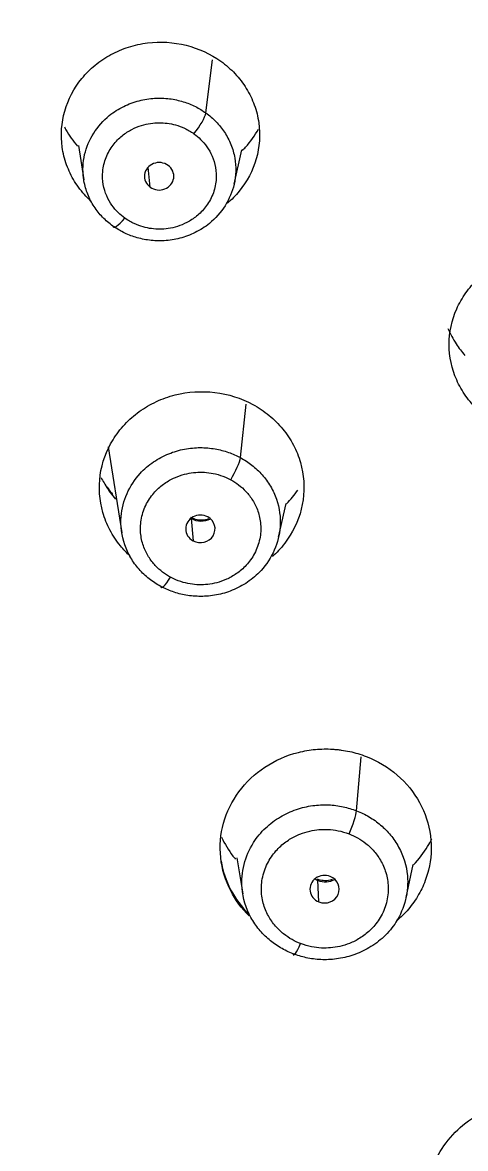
# Model space of a CAD drawing. Extents: x 1777 to 3131, y 3495 to 4487.
# Drawn here: x 2221.8 to 2228.59, y 4072.56 to 4089.8 of the extents above; entities that cross this region are included whole.
import ezdxf

# ---------------------------------------------------------------- set-up
doc = ezdxf.new("R2010")
doc.units = 0
doc.header["$LTSCALE"] = 30
doc.header["$MEASUREMENT"] = 0
doc.layers.add('\\M+5B3DF\\M+5B4E7\\M+5CFDF', color=3, linetype='CONTINUOUS', lineweight=9)

msp = doc.modelspace()

# ---------------------------------------------------------------- linework, layer by layer
at = {"layer": '\\M+5B3DF\\M+5B4E7\\M+5CFDF', "color": 0, "lineweight": -3}
for p, q in [((2224.613, 4088.417), (2224.717, 4089.231)), ((2222.658, 4087.918), (2222.742, 4087.391)), ((2225.047, 4087.327), (2225.164, 4087.851)), ((2223.759, 4087.28), (2223.729, 4087.588)), ((2225.143, 4083.14), (2225.23, 4083.96)), ((2223.114, 4083.307), (2223.324, 4081.987)), ((2225.729, 4081.923), (2225.842, 4082.44)), ((2224.383, 4082.21), (2224.39, 4082.206)), ((2224.39, 4082.206), (2224.416, 4081.866)), ((2226.923, 4077.734), (2226.992, 4078.561)), ((2225.09, 4077.012), (2225.179, 4076.463)), ((2227.683, 4076.406), (2227.792, 4076.911)), ((2226.347, 4076.338), (2226.329, 4076.669))]:
    msp.add_line(p, q, dxfattribs=at)
for centre, major_axis, ratio, start_param, end_param in [((2224.431, 4088.205), (0.175, 0.244), 0.217098, 4.418329, 5.900506), ((2223.897, 4087.447), (0.225, 0), 0.934291, 0.915033, 4.056626), ((2223.897, 4087.447), (0.225, 0), 0.934291, 4.056626, 7.198219), ((2223.37, 4086.913), (-0.175, -0.244), 0.217098, 6.040133, 7.559921), ((2224.994, 4082.908), (0.142, 0.264), 0.178311, 4.393118, 5.872108), ((2224.529, 4082.049), (0.225, 0), 0.934362, 1.045645, 4.187238), ((2224.529, 4082.049), (0.225, 0), 0.934362, 4.187238, 7.32883), ((2224.54, 4082.446), (-0.299, 0.009), 0.927231, 1.074532, 2.097954), ((2224.071, 4081.415), (-0.142, -0.264), 0.178311, 6.011734, 7.534711), ((2226.809, 4077.487), (0.108, 0.28), 0.136474, 4.373342, 5.849145), ((2226.449, 4077.177), (1.619, -0.041), 0.925657, 3.313486, 3.923425), ((2226.433, 4076.532), (0.225, 0), 0.934459, 1.176433, 4.318026), ((2226.443, 4076.923), (-0.298, 0.008), 0.925657, 1.031892, 1.201785), ((2226.433, 4076.532), (0.225, 0), 0.934459, 4.318026, 7.459618), ((2226.214, 4076.405), (-0.108, -0.28), 0.136474, 2.847178, 3.143729), ((2226.443, 4076.923), (-0.298, 0.008), 0.925657, 1.201785, 2.113287), ((2226.064, 4075.807), (-0.108, -0.28), 0.136474, 5.988771, 7.514935)]:
    msp.add_ellipse(centre, major_axis=major_axis, ratio=ratio, start_param=start_param, end_param=end_param, dxfattribs=at)
for points, knots in [([(2224.769, 4003.327), (2224.719, 4007.271), (2224.647, 4011.214), (2224.499, 4017.123), (2224.444, 4019.092), (2224.321, 4023.027), (2224.256, 4024.993), (2224.065, 4028.918), (2223.932, 4030.879), (2223.425, 4034.765), (2223.055, 4036.692), (2222.249, 4039.51), (2221.939, 4040.436), (2221.231, 4042.251), (2220.831, 4043.138), (2219.911, 4044.846), (2219.389, 4045.665), (2218.243, 4047.226), (2217.619, 4047.97), (2216.299, 4049.381), (2215.6, 4050.047), (2214.134, 4051.298), (2213.366, 4051.884), (2211.774, 4052.98), (2210.949, 4053.489), (2209.256, 4054.442), (2208.389, 4054.887), (2205.766, 4056.176), (2203.982, 4056.976), (2201.366, 4058.269), (2200.504, 4058.716), (2198.808, 4059.653), (2197.972, 4060.144), (2196.346, 4061.184), (2195.555, 4061.733), (2194.042, 4062.905), (2193.32, 4063.53), (2191.272, 4065.511), (2190.061, 4066.969), (2188.49, 4069.298), (2188.006, 4070.099), (2187.099, 4071.729), (2186.677, 4072.56), (2185.498, 4075.087), (2184.825, 4076.818), (2183.66, 4080.332), (2183.172, 4082.116), (2182.351, 4085.717), (2182.018, 4087.532), (2181.476, 4091.18), (2181.264, 4093.013), (2180.928, 4096.684), (2180.805, 4098.523), (2180.54, 4104.046), (2180.497, 4107.734), (2180.652, 4113.26), (2180.736, 4115.102), (2180.976, 4118.78), (2181.133, 4120.617), (2181.54, 4124.282), (2181.789, 4126.11), (2182.414, 4129.745), (2182.793, 4131.553), (2183.732, 4135.125), (2184.29, 4136.891), (2185.643, 4140.341), (2186.432, 4142.028), (2188.284, 4145.262), (2189.345, 4146.812), (2191.743, 4149.712), (2193.077, 4151.066), (2195.256, 4152.91), (2196.013, 4153.493), (2197.583, 4154.588), (2198.397, 4155.1), (2200.91, 4156.527), (2202.679, 4157.335), (2204.496, 4158.034)], [0, 0, 0, 0, 0.0625, 0.0625, 0.09375, 0.09375, 0.125, 0.125, 0.15625, 0.15625, 0.1875, 0.1875, 0.203125, 0.203125, 0.21875, 0.21875, 0.234375, 0.234375, 0.25, 0.25, 0.265625, 0.265625, 0.28125, 0.28125, 0.296875, 0.296875, 0.3125, 0.3125, 0.34375, 0.34375, 0.359375, 0.359375, 0.375, 0.375, 0.390625, 0.390625, 0.40625, 0.40625, 0.4375, 0.4375, 0.453125, 0.453125, 0.46875, 0.46875, 0.5, 0.5, 0.53125, 0.53125, 0.5625, 0.5625, 0.59375, 0.59375, 0.625, 0.625, 0.6875, 0.6875, 0.71875, 0.71875, 0.75, 0.75, 0.78125, 0.78125, 0.8125, 0.8125, 0.84375, 0.84375, 0.875, 0.875, 0.90625, 0.90625, 0.9375, 0.9375, 0.953125, 0.953125, 0.96875, 0.96875, 1, 1, 1, 1]), ([(2204.955, 4156.425), (2204.79, 4156.36), (2204.446, 4156.225), (2203.912, 4156.007), (2203.339, 4155.764), (2202.57, 4155.424), (2201.698, 4155.011), (2200.43, 4154.358), (2198.96, 4153.51), (2196.968, 4152.174), (2194.932, 4150.519), (2192.999, 4148.6), (2190.974, 4146.226), (2189.056, 4143.42), (2187.439, 4140.273), (2186.505, 4137.999), (2185.91, 4136.343), (2185.393, 4134.775), (2184.823, 4132.76), (2184.287, 4130.495), (2183.847, 4128.263), (2183.235, 4124.545), (2182.703, 4119.758), (2182.333, 4114.003), (2182.173, 4108.105), (2182.255, 4102.707), (2182.512, 4097.765), (2182.825, 4093.949), (2183.279, 4090.119), (2183.901, 4086.309), (2184.652, 4082.938), (2185.448, 4080.081), (2186.211, 4077.79), (2187.013, 4075.713), (2188.043, 4073.364), (2189.422, 4070.721), (2191.225, 4068.028), (2193.116, 4065.826), (2194.878, 4064.176), (2196.449, 4062.949), (2197.628, 4062.142), (2198.71, 4061.454), (2200.052, 4060.654), (2202.173, 4059.509), (2205.109, 4058.092), (2208.063, 4056.732), (2210.633, 4055.411), (2212.249, 4054.473), (2213.431, 4053.706), (2214.261, 4053.126), (2215.043, 4052.539), (2215.909, 4051.846), (2216.998, 4050.903), (2218.03, 4049.974), (2218.876, 4049.178), (2219.557, 4048.512), (2220.632, 4047.377), (2222.063, 4045.433), (2223.239, 4043.129), (2223.978, 4041.193), (2224.454, 4039.732), (2224.779, 4038.576), (2225.09, 4037.321), (2225.317, 4036.293), (2225.498, 4035.366), (2225.584, 4034.876), (2225.615, 4034.696)], [0, 0, 0, 0, 0.003459, 0.007214, 0.011266, 0.015614, 0.023656, 0.030154, 0.043592, 0.057032, 0.077492, 0.095619, 0.111413, 0.140155, 0.164137, 0.183352, 0.190386, 0.20018, 0.217211, 0.233353, 0.24805, 0.264051, 0.310977, 0.347323, 0.383099, 0.432782, 0.458757, 0.485271, 0.511786, 0.538305, 0.564826, 0.582853, 0.599256, 0.614348, 0.6284, 0.651649, 0.674923, 0.693736, 0.709704, 0.72282, 0.733082, 0.737787, 0.748001, 0.763716, 0.784923, 0.811591, 0.827175, 0.841454, 0.848243, 0.854858, 0.861359, 0.867478, 0.876665, 0.889695, 0.894614, 0.899294, 0.908268, 0.925038, 0.946214, 0.958393, 0.965287, 0.976041, 0.981687, 0.990362, 0.996466, 1, 1, 1, 1]), ([(2225.902, 4034.76), (2225.624, 4036.354), (2225.273, 4037.934), (2224.591, 4040.262), (2224.338, 4041.03), (2223.767, 4042.543), (2223.448, 4043.288), (2222.727, 4044.736), (2222.326, 4045.439), (2221.433, 4046.786), (2220.94, 4047.428), (2219.866, 4048.636), (2219.291, 4049.203), (2218.118, 4050.303), (2217.522, 4050.838), (2216.324, 4051.891), (2215.717, 4052.408), (2214.451, 4053.38), (2213.796, 4053.839), (2211.783, 4055.14), (2210.377, 4055.907), (2207.51, 4057.335), (2206.052, 4057.999), (2203.162, 4059.37), (2201.731, 4060.08), (2199.65, 4061.246), (2198.966, 4061.651), (2197.63, 4062.501), (2196.977, 4062.947), (2195.718, 4063.893), (2195.112, 4064.392), (2193.955, 4065.444), (2193.405, 4065.996), (2191.842, 4067.724), (2190.92, 4068.967), (2189.284, 4071.568), (2188.572, 4072.925), (2187.302, 4075.699), (2186.742, 4077.117), (2185.753, 4079.99), (2185.325, 4081.447), (2184.215, 4085.854), (2183.706, 4088.842), (2182.969, 4094.846), (2182.74, 4097.863), (2182.47, 4103.903), (2182.428, 4106.927), (2182.53, 4112.972), (2182.673, 4115.993), (2183.046, 4120.514), (2183.197, 4122.019), (2183.565, 4125.022), (2183.781, 4126.52), (2184.57, 4130.993), (2185.284, 4133.949), (2186.813, 4138.246), (2187.398, 4139.655), (2188.748, 4142.394), (2189.518, 4143.723), (2191.259, 4146.258), (2192.227, 4147.467), (2194.349, 4149.731), (2195.503, 4150.788), (2197.985, 4152.702), (2199.314, 4153.557), (2202.098, 4155.064), (2203.553, 4155.716), (2205.042, 4156.29)], [0, 0, 0, 0, 0.03125, 0.03125, 0.046875, 0.046875, 0.0625, 0.0625, 0.078125, 0.078125, 0.09375, 0.09375, 0.109375, 0.109375, 0.125, 0.125, 0.140625, 0.140625, 0.15625, 0.15625, 0.1875, 0.1875, 0.21875, 0.21875, 0.25, 0.25, 0.265625, 0.265625, 0.28125, 0.28125, 0.296875, 0.296875, 0.3125, 0.3125, 0.34375, 0.34375, 0.375, 0.375, 0.40625, 0.40625, 0.4375, 0.4375, 0.5, 0.5, 0.5625, 0.5625, 0.625, 0.625, 0.6875, 0.6875, 0.71875, 0.71875, 0.75, 0.75, 0.8125, 0.8125, 0.84375, 0.84375, 0.875, 0.875, 0.90625, 0.90625, 0.9375, 0.9375, 0.96875, 0.96875, 1, 1, 1, 1]), ([(2226.12, 4034.761), (2226.084, 4034.971), (2226.011, 4035.392), (2225.888, 4036.024), (2225.755, 4036.654), (2225.613, 4037.276), (2225.467, 4037.882), (2225.317, 4038.469), (2225.164, 4039.04), (2225.007, 4039.595), (2224.846, 4040.131), (2224.682, 4040.638), (2224.523, 4041.105), (2224.37, 4041.527), (2224.227, 4041.908), (2224.092, 4042.255), (2223.964, 4042.574), (2223.84, 4042.87), (2223.718, 4043.152), (2223.596, 4043.424), (2223.471, 4043.692), (2223.342, 4043.958), (2223.21, 4044.222), (2223.075, 4044.483), (2222.938, 4044.741), (2222.797, 4044.999), (2222.652, 4045.255), (2222.505, 4045.51), (2222.353, 4045.763), (2222.197, 4046.013), (2222.036, 4046.259), (2221.866, 4046.504), (2221.683, 4046.756), (2221.483, 4047.021), (2221.263, 4047.305), (2221.018, 4047.61), (2220.747, 4047.936), (2220.448, 4048.281), (2220.125, 4048.636), (2219.785, 4048.989), (2219.438, 4049.333), (2219.091, 4049.664), (2218.743, 4049.989), (2218.392, 4050.31), (2218.038, 4050.631), (2217.684, 4050.952), (2217.331, 4051.269), (2216.984, 4051.576), (2216.647, 4051.871), (2216.32, 4052.149), (2216.004, 4052.412), (2215.694, 4052.663), (2215.388, 4052.904), (2215.081, 4053.139), (2214.77, 4053.371), (2214.456, 4053.599), (2214.138, 4053.823), (2213.819, 4054.043), (2213.498, 4054.26), (2213.17, 4054.475), (2212.826, 4054.694), (2212.456, 4054.923), (2212, 4055.196), (2211.434, 4055.521), (2210.737, 4055.905), (2209.946, 4056.322), (2209.08, 4056.764), (2208.166, 4057.216), (2207.228, 4057.666), (2206.282, 4058.111), (2205.335, 4058.553), (2204.406, 4058.992), (2203.521, 4059.418), (2202.696, 4059.826), (2201.919, 4060.223), (2201.16, 4060.626), (2200.396, 4061.044), (2199.627, 4061.485), (2198.85, 4061.957), (2198.057, 4062.462), (2197.248, 4063.001), (2196.437, 4063.587), (2195.637, 4064.218), (2194.848, 4064.888), (2194.083, 4065.602), (2193.342, 4066.361), (2192.612, 4067.17), (2191.884, 4068.054), (2191.162, 4069.028), (2190.452, 4070.077), (2189.78, 4071.173), (2189.156, 4072.298), (2188.564, 4073.447), (2188.01, 4074.633), (2187.479, 4075.861), (2186.968, 4077.143), (2186.479, 4078.483), (2185.945, 4080.101), (2185.38, 4082.06), (2184.819, 4084.3), (2184.353, 4086.548), (2183.976, 4088.716), (2183.665, 4090.823), (2183.419, 4092.871), (2183.219, 4094.84), (2183.055, 4096.747), (2182.928, 4098.619), (2182.826, 4100.46), (2182.75, 4102.264), (2182.701, 4104.026), (2182.671, 4105.757), (2182.662, 4107.469), (2182.671, 4109.176), (2182.701, 4110.891), (2182.749, 4112.613), (2182.822, 4114.33), (2182.913, 4116.04), (2183.024, 4117.747), (2183.161, 4119.452), (2183.317, 4121.141), (2183.495, 4122.791), (2183.693, 4124.391), (2183.91, 4125.947), (2184.151, 4127.466), (2184.419, 4128.95), (2184.714, 4130.401), (2185.034, 4131.818), (2185.384, 4133.198), (2185.768, 4134.546), (2186.18, 4135.86), (2186.612, 4137.104), (2187.046, 4138.233), (2187.458, 4139.228), (2187.849, 4140.112), (2188.235, 4140.926), (2188.632, 4141.7), (2189.009, 4142.39), (2189.257, 4142.822), (2189.364, 4143.005)], [0, 0, 0, 0, 0.004804, 0.00966, 0.014532, 0.019352, 0.024059, 0.028616, 0.033051, 0.037408, 0.041668, 0.04572, 0.049451, 0.05282, 0.055876, 0.058668, 0.061242, 0.063653, 0.065951, 0.068191, 0.070418, 0.072655, 0.074886, 0.077104, 0.079315, 0.081534, 0.083764, 0.086001, 0.088238, 0.090469, 0.092688, 0.094924, 0.097253, 0.09976, 0.102474, 0.105425, 0.108639, 0.112117, 0.115805, 0.119565, 0.123269, 0.12689, 0.13048, 0.134082, 0.13771, 0.141361, 0.144991, 0.148543, 0.151968, 0.155247, 0.158387, 0.161414, 0.164374, 0.167323, 0.170285, 0.173258, 0.176231, 0.179196, 0.182142, 0.185108, 0.188188, 0.191476, 0.195076, 0.200338, 0.206401, 0.213238, 0.220738, 0.228569, 0.236476, 0.244413, 0.252353, 0.260221, 0.267776, 0.274683, 0.281151, 0.287634, 0.294268, 0.300984, 0.307874, 0.315035, 0.322485, 0.330135, 0.337978, 0.345947, 0.354008, 0.362192, 0.370589, 0.379393, 0.388946, 0.399039, 0.409195, 0.419279, 0.429501, 0.439837, 0.45039, 0.46135, 0.472727, 0.484442, 0.502084, 0.521523, 0.539787, 0.55716, 0.57437, 0.590961, 0.606728, 0.621973, 0.636971, 0.651859, 0.666323, 0.680413, 0.694289, 0.707968, 0.721607, 0.735367, 0.749234, 0.763046, 0.776738, 0.790421, 0.804175, 0.817894, 0.831199, 0.844064, 0.856622, 0.868929, 0.880987, 0.892822, 0.904437, 0.915801, 0.926905, 0.93798, 0.948706, 0.95835, 0.966814, 0.974342, 0.98135, 0.98822, 0.994976, 1, 1, 1, 1]), ([(2226.26, 4034.75), (2226.223, 4034.965), (2226.15, 4035.391), (2226.028, 4036.023), (2225.899, 4036.645), (2225.761, 4037.255), (2225.618, 4037.856), (2225.469, 4038.445), (2225.316, 4039.024), (2225.157, 4039.593), (2224.99, 4040.15), (2224.816, 4040.695), (2224.633, 4041.228), (2224.442, 4041.749), (2224.247, 4042.259), (2224.046, 4042.756), (2223.837, 4043.24), (2223.621, 4043.711), (2223.397, 4044.169), (2223.166, 4044.613), (2222.935, 4045.036), (2222.657, 4045.525), (2222.339, 4046.046), (2221.961, 4046.599), (2221.599, 4047.078), (2221.188, 4047.595), (2220.768, 4048.094), (2220.315, 4048.596), (2219.796, 4049.132), (2219.157, 4049.743), (2218.4, 4050.43), (2217.642, 4051.11), (2217.04, 4051.643), (2216.409, 4052.184), (2215.561, 4052.881), (2214.105, 4053.961), (2212.556, 4054.958), (2211.137, 4055.758), (2210.104, 4056.308), (2209.069, 4056.836), (2208.034, 4057.345), (2207, 4057.839), (2205.972, 4058.321), (2204.953, 4058.8), (2203.947, 4059.282), (2202.955, 4059.77), (2201.981, 4060.268), (2201.026, 4060.778), (2200.091, 4061.302), (2199.181, 4061.846), (2198.295, 4062.408), (2197.431, 4062.983), (2196.599, 4063.582), (2195.805, 4064.21), (2195.043, 4064.857), (2194.319, 4065.528), (2193.636, 4066.221), (2192.986, 4066.931), (2192.371, 4067.654), (2191.795, 4068.393), (2191.254, 4069.143), (2190.742, 4069.9), (2190.261, 4070.663), (2189.81, 4071.432), (2189.386, 4072.202), (2188.983, 4072.973), (2188.604, 4073.743), (2188.248, 4074.513), (2187.911, 4075.28), (2187.591, 4076.043), (2187.288, 4076.803), (2187.002, 4077.558), (2186.733, 4078.309), (2186.479, 4079.054), (2186.073, 4080.316), (2185.564, 4082.097), (2184.995, 4084.399), (2184.529, 4086.685), (2184.144, 4088.949), (2183.826, 4091.189), (2183.574, 4093.4), (2183.365, 4095.581), (2183.202, 4097.73), (2183.078, 4099.847), (2182.984, 4101.931), (2182.927, 4103.98), (2182.896, 4105.996), (2182.891, 4107.977), (2182.914, 4109.924), (2182.958, 4111.836), (2183.03, 4113.712), (2183.124, 4115.553), (2183.238, 4117.358), (2183.377, 4119.127), (2183.536, 4120.86), (2183.718, 4122.556), (2183.923, 4124.215), (2184.15, 4125.837), (2184.403, 4127.42), (2184.687, 4128.964), (2184.998, 4130.468), (2185.336, 4131.931), (2185.707, 4133.352), (2186.11, 4134.728), (2186.541, 4136.062), (2187.005, 4137.349), (2187.499, 4138.588), (2188.016, 4139.783), (2188.562, 4140.927), (2189.089, 4141.919), (2189.436, 4142.528), (2189.582, 4142.777)], [0, 0, 0, 0, 0.004925, 0.009783, 0.014574, 0.019297, 0.023952, 0.028541, 0.033063, 0.03752, 0.041913, 0.04624, 0.050499, 0.054689, 0.058812, 0.062868, 0.06686, 0.070785, 0.074642, 0.078431, 0.082152, 0.085621, 0.091226, 0.096067, 0.100874, 0.104902, 0.111103, 0.115743, 0.120319, 0.128101, 0.135864, 0.143616, 0.151376, 0.154309, 0.162712, 0.17659, 0.19595, 0.204951, 0.213874, 0.222725, 0.231503, 0.240206, 0.248833, 0.257381, 0.265851, 0.274244, 0.282558, 0.290799, 0.298961, 0.307046, 0.315062, 0.322999, 0.330849, 0.338629, 0.346332, 0.353957, 0.361508, 0.368988, 0.376389, 0.383715, 0.39097, 0.398152, 0.405256, 0.412286, 0.419244, 0.426128, 0.432935, 0.439669, 0.44633, 0.452916, 0.459426, 0.465861, 0.472221, 0.478506, 0.484715, 0.503971, 0.522949, 0.541649, 0.560075, 0.578222, 0.596092, 0.613686, 0.631, 0.648038, 0.664796, 0.681277, 0.69748, 0.713404, 0.72905, 0.744417, 0.759504, 0.774315, 0.788846, 0.803099, 0.817073, 0.830767, 0.844184, 0.857321, 0.870177, 0.882754, 0.895053, 0.907072, 0.918809, 0.930269, 0.941449, 0.952348, 0.962971, 0.973314, 0.983372, 0.993153, 1, 1, 1, 1]), ([(2181.382, 4128.803), (2181.346, 4128.602), (2181.125, 4127.313), (2180.555, 4123.432), (2179.696, 4113.907), (2179.663, 4104.037), (2180.267, 4095.527), (2180.68, 4091.666), (2181.197, 4088.116), (2181.82, 4084.881), (2182.523, 4081.965), (2183.284, 4079.37), (2184.069, 4077.094), (2184.844, 4075.132), (2185.703, 4073.201), (2186.703, 4071.227), (2187.924, 4069.152), (2189.292, 4067.187), (2190.82, 4065.358), (2192.487, 4063.678), (2194.286, 4062.167), (2196.187, 4060.829), (2198.235, 4059.577), (2200.305, 4058.452), (2202.27, 4057.478), (2203.902, 4056.714), (2205.479, 4055.984), (2207.129, 4055.209), (2208.969, 4054.288), (2210.812, 4053.257), (2212.628, 4052.069), (2214.397, 4050.707), (2216.119, 4049.121), (2217.65, 4047.404), (2218.895, 4045.711), (2219.784, 4044.249), (2220.547, 4042.76), (2221.216, 4041.194), (2221.812, 4039.502), (2222.261, 4037.97), (2222.592, 4036.615), (2222.834, 4035.445), (2223.062, 4034.164), (2223.297, 4032.549), (2223.525, 4030.369), (2223.697, 4027.703), (2223.827, 4024.551), (2223.978, 4019.741), (2224.121, 4014.144), (2224.224, 4008.636), (2224.276, 4005.268), (2224.298, 4003.736), (2224.303, 4003.327)], [0, 0, 0, 0, 0.004399, 0.028149, 0.08446, 0.210548, 0.240578, 0.268471, 0.294238, 0.317873, 0.339365, 0.358714, 0.375905, 0.390942, 0.403826, 0.421009, 0.438012, 0.454857, 0.471503, 0.487946, 0.504179, 0.520153, 0.535825, 0.553449, 0.568384, 0.580629, 0.590215, 0.603849, 0.617866, 0.632269, 0.647095, 0.662367, 0.67808, 0.695053, 0.709337, 0.720941, 0.729896, 0.74338, 0.755521, 0.766306, 0.775735, 0.783805, 0.790513, 0.802081, 0.816849, 0.834849, 0.856111, 0.88061, 0.932059, 0.969104, 0.991752, 1, 1, 1, 1]), ([(2225.902, 4034.772), (2225.627, 4036.356), (2225.279, 4037.926), (2224.607, 4040.234), (2224.357, 4040.997), (2223.796, 4042.496), (2223.486, 4043.228), (2222.442, 4045.355), (2221.599, 4046.683), (2220.286, 4048.198), (2220.012, 4048.493), (2219.452, 4049.066), (2219.165, 4049.345), (2218.584, 4049.895), (2218.29, 4050.166), (2217.699, 4050.703), (2217.402, 4050.968), (2216.805, 4051.493), (2216.506, 4051.754), (2215.901, 4052.267), (2215.594, 4052.521), (2214.657, 4053.256), (2214.013, 4053.715), (2212.69, 4054.584), (2212.011, 4054.995), (2210.625, 4055.779), (2209.921, 4056.153), (2208.498, 4056.871), (2207.778, 4057.216), (2206.334, 4057.898), (2205.609, 4058.236), (2204.164, 4058.92), (2203.444, 4059.266), (2202.016, 4059.982), (2201.308, 4060.351), (2199.916, 4061.12), (2199.232, 4061.519), (2197.896, 4062.354), (2197.244, 4062.789), (2195.984, 4063.714), (2195.376, 4064.203), (2194.209, 4065.234), (2193.65, 4065.777), (2192.85, 4066.637), (2192.589, 4066.932), (2192.084, 4067.531), (2191.839, 4067.835), (2191.13, 4068.759), (2190.688, 4069.39), (2189.441, 4071.323), (2188.718, 4072.669), (2187.746, 4074.751), (2187.441, 4075.455), (2186.866, 4076.873), (2186.597, 4077.588), (2185.839, 4079.747), (2185.401, 4081.21), (2184.644, 4084.157), (2184.324, 4085.645), (2183.78, 4088.635), (2183.556, 4090.136), (2182.989, 4094.654), (2182.755, 4097.681), (2182.51, 4102.978), (2182.458, 4105.248), (2182.458, 4107.519)], [0, 0, 0, 0, 0.051287, 0.051287, 0.076931, 0.076931, 0.102575, 0.102575, 0.153862, 0.153862, 0.166684, 0.166684, 0.179506, 0.179506, 0.192327, 0.192327, 0.205149, 0.205149, 0.217971, 0.217971, 0.230793, 0.230793, 0.256437, 0.256437, 0.28208, 0.28208, 0.307724, 0.307724, 0.333368, 0.333368, 0.359011, 0.359011, 0.384655, 0.384655, 0.410298, 0.410298, 0.435942, 0.435942, 0.461586, 0.461586, 0.487229, 0.487229, 0.512873, 0.512873, 0.525695, 0.525695, 0.538517, 0.538517, 0.56416, 0.56416, 0.615448, 0.615448, 0.641091, 0.641091, 0.666735, 0.666735, 0.718022, 0.718022, 0.76931, 0.76931, 0.820597, 0.820597, 0.923172, 0.923172, 1, 1, 1, 1]), ([(2222.845, 4087.072), (2222.821, 4087.095), (2222.798, 4087.118), (2222.71, 4087.212), (2222.651, 4087.288), (2222.552, 4087.449), (2222.511, 4087.534), (2222.447, 4087.709), (2222.424, 4087.802), (2222.385, 4088.077), (2222.399, 4088.267), (2222.501, 4088.625), (2222.591, 4088.796), (2222.772, 4089.017), (2222.841, 4089.086), (2222.99, 4089.209), (2223.071, 4089.263), (2223.243, 4089.356), (2223.335, 4089.395), (2223.522, 4089.455), (2223.619, 4089.476), (2223.917, 4089.513), (2224.117, 4089.501), (2224.502, 4089.405), (2224.683, 4089.322), (2224.842, 4089.208)], [0, 0, 0, 0, 0.022435, 0.022435, 0.087606, 0.087606, 0.152777, 0.152777, 0.217948, 0.217948, 0.34829, 0.34829, 0.478632, 0.478632, 0.543803, 0.543803, 0.608974, 0.608974, 0.674145, 0.674145, 0.739316, 0.739316, 0.869658, 0.869658, 1, 1, 1, 1]), ([(2224.842, 4089.208), (2224.922, 4089.151), (2224.994, 4089.088), (2225.125, 4088.948), (2225.183, 4088.872), (2225.283, 4088.711), (2225.324, 4088.626), (2225.388, 4088.451), (2225.411, 4088.359), (2225.449, 4088.083), (2225.436, 4087.893), (2225.334, 4087.535), (2225.243, 4087.364), (2225.069, 4087.151), (2225.008, 4087.089), (2224.943, 4087.033)], [0, 0, 0, 0, 0.112457, 0.112457, 0.224915, 0.224915, 0.337372, 0.337372, 0.44983, 0.44983, 0.674745, 0.674745, 0.89966, 0.89966, 1, 1, 1, 1]), ([(2222.737, 4087.423), (2222.722, 4087.541), (2222.738, 4087.898), (2222.994, 4088.301), (2223.345, 4088.523), (2223.583, 4088.611), (2223.823, 4088.648), (2224.053, 4088.641), (2224.264, 4088.595), (2224.453, 4088.521), (2224.561, 4088.451), (2224.613, 4088.417)], [0, 0, 0, 0, 0.139608, 0.412857, 0.510714, 0.603923, 0.692475, 0.776364, 0.855585, 0.930132, 1, 1, 1, 1]), ([(2224.613, 4088.417), (2224.64, 4088.397), (2224.695, 4088.355), (2224.769, 4088.285), (2224.838, 4088.207), (2224.9, 4088.122), (2224.954, 4088.031), (2224.999, 4087.934), (2225.034, 4087.832), (2225.05, 4087.761), (2225.056, 4087.726), (2225.056, 4087.726)], [0, 0, 0, 0, 0.118186, 0.23832, 0.360401, 0.484428, 0.610401, 0.738318, 0.868177, 0.999978, 1, 1, 1, 1]), ([(2222.444, 4088.202), (2222.452, 4088.188), (2222.509, 4088.084), (2222.578, 4087.987), (2222.646, 4087.909)], [0, 0, 0, 0, 0.138878, 1, 1, 1, 1]), ([(2225.174, 4087.843), (2225.19, 4087.859), (2225.284, 4087.958), (2225.364, 4088.069), (2225.42, 4088.167)], [0, 0, 0, 0, 0.164851, 1, 1, 1, 1]), ([(2225.056, 4087.726), (2225.079, 4087.593), (2225.072, 4087.22), (2224.807, 4086.801), (2224.456, 4086.579), (2224.219, 4086.491), (2223.98, 4086.454), (2223.75, 4086.461), (2223.538, 4086.507), (2223.348, 4086.581), (2223.24, 4086.651), (2223.187, 4086.685)], [0, 0, 0, 0, 0.154859, 0.423644, 0.519314, 0.610536, 0.697313, 0.779646, 0.857537, 0.930988, 1, 1, 1, 1]), ([(2223.187, 4086.685), (2223.16, 4086.706), (2223.104, 4086.748), (2223.029, 4086.82), (2222.96, 4086.898), (2222.898, 4086.983), (2222.845, 4087.074), (2222.801, 4087.171), (2222.767, 4087.272), (2222.747, 4087.356), (2222.739, 4087.408), (2222.737, 4087.423)], [0, 0, 0, 0, 0.113846, 0.228914, 0.345206, 0.462721, 0.581462, 0.701429, 0.822624, 0.945049, 1, 1, 1, 1]), ([(2228.791, 4083.865), (2228.79, 4083.866), (2228.789, 4083.867), (2228.717, 4083.934), (2228.654, 4084.006), (2228.544, 4084.16), (2228.496, 4084.243), (2228.383, 4084.5), (2228.343, 4084.687), (2228.343, 4085.057), (2228.382, 4085.244), (2228.496, 4085.501), (2228.544, 4085.585), (2228.654, 4085.739), (2228.717, 4085.811), (2228.857, 4085.943), (2228.935, 4086.003), (2229.1, 4086.106), (2229.187, 4086.15), (2229.465, 4086.258), (2229.662, 4086.295), (2230.06, 4086.295), (2230.258, 4086.259), (2230.443, 4086.187)], [0, 0, 0, 0, 0.001088, 0.001088, 0.072439, 0.072439, 0.14379, 0.14379, 0.286492, 0.286492, 0.429193, 0.429193, 0.500544, 0.500544, 0.571895, 0.571895, 0.643246, 0.643246, 0.714597, 0.714597, 0.857298, 0.857298, 1, 1, 1, 1]), ([(2228.325, 4085.115), (2228.359, 4085.034), (2228.437, 4084.891), (2228.536, 4084.76), (2228.585, 4084.704)], [0, 0, 0, 0, 0.54624, 1, 1, 1, 1]), ([(2223.453, 4081.631), (2223.399, 4081.68), (2223.349, 4081.733), (2223.241, 4081.865), (2223.187, 4081.946), (2223.097, 4082.118), (2223.06, 4082.209), (2222.981, 4082.486), (2222.967, 4082.683), (2223.02, 4083.062), (2223.088, 4083.248), (2223.241, 4083.497), (2223.302, 4083.576), (2223.437, 4083.721), (2223.511, 4083.786), (2223.674, 4083.903), (2223.763, 4083.955), (2223.946, 4084.04), (2224.042, 4084.074), (2224.341, 4084.149), (2224.548, 4084.162), (2224.956, 4084.113), (2225.153, 4084.051), (2225.333, 4083.954)], [0, 0, 0, 0, 0.049413, 0.049413, 0.117313, 0.117313, 0.185212, 0.185212, 0.32101, 0.32101, 0.456808, 0.456808, 0.524707, 0.524707, 0.592606, 0.592606, 0.660505, 0.660505, 0.728404, 0.728404, 0.864202, 0.864202, 1, 1, 1, 1]), ([(2225.333, 4083.954), (2225.422, 4083.905), (2225.506, 4083.85), (2225.659, 4083.724), (2225.73, 4083.653), (2225.855, 4083.5), (2225.909, 4083.419), (2226, 4083.247), (2226.037, 4083.156), (2226.116, 4082.878), (2226.13, 4082.682), (2226.077, 4082.303), (2226.009, 4082.117), (2225.856, 4081.868), (2225.795, 4081.788), (2225.698, 4081.684), (2225.666, 4081.653), (2225.633, 4081.624)], [0, 0, 0, 0, 0.105882, 0.105882, 0.211763, 0.211763, 0.317645, 0.317645, 0.423527, 0.423527, 0.63529, 0.63529, 0.847054, 0.847054, 0.952936, 0.952936, 1, 1, 1, 1]), ([(2223.314, 4082.238), (2223.334, 4082.478), (2223.478, 4082.802), (2223.802, 4083.08), (2224.037, 4083.205), (2224.281, 4083.277), (2224.523, 4083.3), (2224.751, 4083.28), (2224.96, 4083.228), (2225.083, 4083.169), (2225.143, 4083.14)], [0, 0, 0, 0, 0.311613, 0.426237, 0.535448, 0.639236, 0.737593, 0.83051, 0.917981, 1, 1, 1, 1]), ([(2225.143, 4083.14), (2225.174, 4083.122), (2225.235, 4083.087), (2225.321, 4083.025), (2225.402, 4082.955), (2225.477, 4082.877), (2225.545, 4082.793), (2225.605, 4082.702), (2225.656, 4082.604), (2225.736, 4082.404), (2225.761, 4082.224), (2225.751, 4082.081), (2225.751, 4082.081)], [0, 0, 0, 0, 0.079508, 0.16002, 0.241538, 0.324059, 0.407584, 0.492112, 0.577641, 0.664171, 0.999973, 1, 1, 1, 1]), ([(2223.003, 4082.836), (2223.018, 4082.809), (2223.071, 4082.721), (2223.135, 4082.635), (2223.184, 4082.577)], [0, 0, 0, 0, 0.309758, 1, 1, 1, 1]), ([(2223.921, 4081.168), (2223.891, 4081.185), (2223.829, 4081.221), (2223.743, 4081.283), (2223.662, 4081.353), (2223.587, 4081.431), (2223.519, 4081.515), (2223.46, 4081.606), (2223.409, 4081.703), (2223.327, 4081.907), (2223.302, 4082.091), (2223.314, 4082.238), (2223.314, 4082.238)], [0, 0, 0, 0, 0.078832, 0.158636, 0.239412, 0.321161, 0.403885, 0.487584, 0.57226, 0.657912, 0.999983, 1, 1, 1, 1]), ([(2224.655, 4082.202), (2224.624, 4082.191), (2224.556, 4082.177), (2224.457, 4082.189), (2224.402, 4082.212), (2224.378, 4082.225)], [0, 0, 0, 0, 0.347422, 0.711654, 1, 1, 1, 1]), ([(2225.751, 4082.081), (2225.734, 4081.838), (2225.589, 4081.508), (2225.261, 4081.227), (2225.025, 4081.102), (2224.78, 4081.03), (2224.539, 4081.008), (2224.311, 4081.028), (2224.103, 4081.08), (2223.981, 4081.139), (2223.921, 4081.168)], [0, 0, 0, 0, 0.315061, 0.42975, 0.538821, 0.642276, 0.74012, 0.832353, 0.918979, 1, 1, 1, 1]), ([(2225.276, 4076.124), (2225.162, 4076.236), (2225.066, 4076.367), (2224.912, 4076.665), (2224.859, 4076.84), (2224.822, 4077.192), (2224.837, 4077.373), (2224.932, 4077.715), (2225.013, 4077.88), (2225.228, 4078.171), (2225.364, 4078.3), (2225.673, 4078.504), (2225.848, 4078.582), (2226.033, 4078.628)], [0, 0, 0, 0, 0.149154, 0.149154, 0.319323, 0.319323, 0.489492, 0.489492, 0.659661, 0.659661, 0.829831, 0.829831, 1, 1, 1, 1]), ([(2226.033, 4078.628), (2226.119, 4078.65), (2226.292, 4078.679), (2226.468, 4078.682), (2226.579, 4078.675), (2226.601, 4078.673), (2226.645, 4078.669), (2226.71, 4078.661), (2226.775, 4078.65), (2226.903, 4078.622), (2226.987, 4078.597), (2227.069, 4078.565)], [0, 0, 0, 0, 0.25, 0.5, 0.5, 0.5625, 0.5625, 0.625, 0.75, 0.75, 1, 1, 1, 1]), ([(2227.069, 4078.565), (2227.246, 4078.497), (2227.406, 4078.401), (2227.687, 4078.159), (2227.802, 4078.017), (2227.976, 4077.7), (2228.032, 4077.529), (2228.079, 4077.175), (2228.068, 4076.996), (2228.004, 4076.736), (2227.974, 4076.652), (2227.9, 4076.49), (2227.854, 4076.41), (2227.75, 4076.262), (2227.691, 4076.192), (2227.598, 4076.1), (2227.569, 4076.073), (2227.538, 4076.047)], [0, 0, 0, 0, 0.174917, 0.174917, 0.349834, 0.349834, 0.524751, 0.524751, 0.699668, 0.699668, 0.787126, 0.787126, 0.874585, 0.874585, 0.962043, 0.962043, 1, 1, 1, 1]), ([(2225.168, 4076.549), (2225.149, 4076.79), (2225.238, 4077.139), (2225.518, 4077.475), (2225.745, 4077.646), (2225.992, 4077.76), (2226.245, 4077.819), (2226.489, 4077.83), (2226.717, 4077.803), (2226.856, 4077.757), (2226.923, 4077.734)], [0, 0, 0, 0, 0.298288, 0.416169, 0.528188, 0.634335, 0.734599, 0.82897, 0.917439, 1, 1, 1, 1]), ([(2226.923, 4077.734), (2226.956, 4077.72), (2227.022, 4077.693), (2227.117, 4077.642), (2227.208, 4077.583), (2227.294, 4077.516), (2227.374, 4077.442), (2227.447, 4077.361), (2227.513, 4077.273), (2227.631, 4077.079), (2227.689, 4076.895), (2227.703, 4076.742), (2227.703, 4076.742)], [0, 0, 0, 0, 0.078245, 0.157277, 0.237095, 0.317698, 0.399085, 0.481256, 0.56421, 0.647946, 0.999964, 1, 1, 1, 1]), ([(2224.853, 4077.328), (2224.901, 4077.227), (2224.97, 4077.114), (2225.052, 4077.009), (2225.065, 4076.994)], [0, 0, 0, 0, 0.853568, 1, 1, 1, 1]), ([(2227.798, 4076.906), (2227.88, 4076.992), (2227.979, 4077.123), (2228.057, 4077.264), (2228.077, 4077.304)], [0, 0, 0, 0, 0.724152, 1, 1, 1, 1]), ([(2227.703, 4076.742), (2227.725, 4076.496), (2227.637, 4076.141), (2227.352, 4075.8), (2227.124, 4075.629), (2226.875, 4075.517), (2226.622, 4075.458), (2226.379, 4075.448), (2226.153, 4075.476), (2226.016, 4075.522), (2225.95, 4075.544)], [0, 0, 0, 0, 0.302423, 0.420693, 0.532751, 0.638601, 0.738248, 0.831695, 0.918945, 1, 1, 1, 1]), ([(2225.95, 4075.544), (2225.917, 4075.557), (2225.851, 4075.585), (2225.757, 4075.636), (2225.666, 4075.694), (2225.58, 4075.76), (2225.5, 4075.834), (2225.427, 4075.916), (2225.361, 4076.004), (2225.239, 4076.202), (2225.181, 4076.392), (2225.168, 4076.549), (2225.168, 4076.549)], [0, 0, 0, 0, 0.076857, 0.154646, 0.233368, 0.313024, 0.393614, 0.475141, 0.557605, 0.641007, 0.999988, 1, 1, 1, 1]), ([(2226.55, 4076.679), (2226.54, 4076.675), (2226.495, 4076.663), (2226.415, 4076.659), (2226.352, 4076.674), (2226.323, 4076.685)], [0, 0, 0, 0, 0.143436, 0.598866, 1, 1, 1, 1]), ([(2228.009, 4071.976), (2228.031, 4072.115), (2228.072, 4072.248), (2228.19, 4072.503), (2228.269, 4072.624), (2228.455, 4072.84), (2228.565, 4072.937), (2228.805, 4073.1), (2228.938, 4073.166), (2229.078, 4073.215)], [0, 0, 0, 0, 0.25, 0.25, 0.5, 0.5, 0.75, 0.75, 1, 1, 1, 1])]:
    msp.add_open_spline(points, degree=3, knots=knots, dxfattribs=at)
for points in [[(2223.37, 4086.806), (2223.335, 4086.83), (2223.267, 4086.887), (2223.17, 4086.999), (2223.088, 4087.141), (2223.033, 4087.316), (2223.021, 4087.517), (2223.073, 4087.74), (2223.187, 4087.935), (2223.328, 4088.074), (2223.477, 4088.17), (2223.627, 4088.23), (2223.766, 4088.26), (2223.895, 4088.269), (2224.02, 4088.262), (2224.149, 4088.236), (2224.284, 4088.188), (2224.382, 4088.133), (2224.431, 4088.098)], [(2224.431, 4088.098), (2224.466, 4088.073), (2224.534, 4088.017), (2224.631, 4087.905), (2224.714, 4087.762), (2224.768, 4087.587), (2224.78, 4087.386), (2224.728, 4087.163), (2224.614, 4086.968), (2224.473, 4086.829), (2224.324, 4086.734), (2224.174, 4086.674), (2224.035, 4086.644), (2223.906, 4086.634), (2223.781, 4086.642), (2223.652, 4086.668), (2223.517, 4086.716), (2223.419, 4086.771), (2223.37, 4086.806)], [(2224.071, 4081.309), (2224.029, 4081.331), (2223.948, 4081.383), (2223.837, 4081.482), (2223.731, 4081.616), (2223.648, 4081.785), (2223.604, 4081.985), (2223.614, 4082.213), (2223.697, 4082.443), (2223.83, 4082.625), (2223.979, 4082.752), (2224.135, 4082.838), (2224.286, 4082.889), (2224.424, 4082.913), (2224.557, 4082.919), (2224.691, 4082.907), (2224.834, 4082.874), (2224.94, 4082.83), (2224.994, 4082.801)], [(2224.994, 4082.801), (2225.035, 4082.778), (2225.117, 4082.726), (2225.228, 4082.627), (2225.334, 4082.493), (2225.417, 4082.324), (2225.461, 4082.123), (2225.451, 4081.895), (2225.368, 4081.665), (2225.234, 4081.484), (2225.085, 4081.358), (2224.929, 4081.272), (2224.779, 4081.221), (2224.641, 4081.196), (2224.508, 4081.19), (2224.374, 4081.203), (2224.231, 4081.236), (2224.125, 4081.28), (2224.071, 4081.309)], [(2223.073, 4082.717), (2223.118, 4082.642), (2223.17, 4082.57), (2223.228, 4082.502)], [(2225.851, 4082.432), (2225.914, 4082.498), (2225.971, 4082.568), (2226.022, 4082.642)], [(2226.064, 4075.7), (2226.021, 4075.717), (2225.934, 4075.757), (2225.805, 4075.843), (2225.678, 4075.962), (2225.566, 4076.119), (2225.485, 4076.313), (2225.453, 4076.539), (2225.488, 4076.787), (2225.595, 4077.014), (2225.74, 4077.184), (2225.897, 4077.303), (2226.057, 4077.382), (2226.206, 4077.426), (2226.347, 4077.448), (2226.488, 4077.451), (2226.638, 4077.433), (2226.751, 4077.402), (2226.809, 4077.38)], [(2226.809, 4077.38), (2226.852, 4077.363), (2226.939, 4077.322), (2227.068, 4077.237), (2227.196, 4077.117), (2227.307, 4076.96), (2227.388, 4076.765), (2227.42, 4076.54), (2227.385, 4076.291), (2227.277, 4076.064), (2227.132, 4075.895), (2226.975, 4075.777), (2226.815, 4075.698), (2226.667, 4075.653), (2226.526, 4075.632), (2226.385, 4075.629), (2226.236, 4075.646), (2226.122, 4075.678), (2226.064, 4075.7)]]:
    msp.add_open_spline(points, degree=3, dxfattribs=at)

doc.saveas('drawing.dxf')
